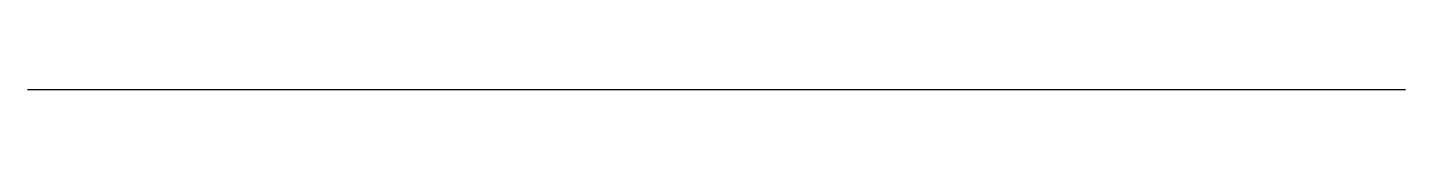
# Model space of a CAD drawing. Header units: inches. Extents: x 11.5 to 13.5, y -9 to -9.
import ezdxf

# ---------------------------------------------------------------- set-up
doc = ezdxf.new("R2010")
doc.units = ezdxf.units.IN
doc.header["$MEASUREMENT"] = 0

msp = doc.modelspace()

# ---------------------------------------------------------------- linework, layer by layer
at = {"extrusion": (0, -1, 1.83697e-16), "elevation": 9}
msp.add_lwpolyline([(11.5, 5.5031), (12.5, 5.5), (13.5, 5.4969)], dxfattribs=at)
at = {"extrusion": (0, -1, 0), "elevation": 9}
for points in [[(11.5, 5.5031), (11.5, 12.5031)], [(13.5, 5.4969), (13.5, 12.4969)]]:
    msp.add_lwpolyline(points, dxfattribs=at)

doc.saveas('drawing.dxf')
